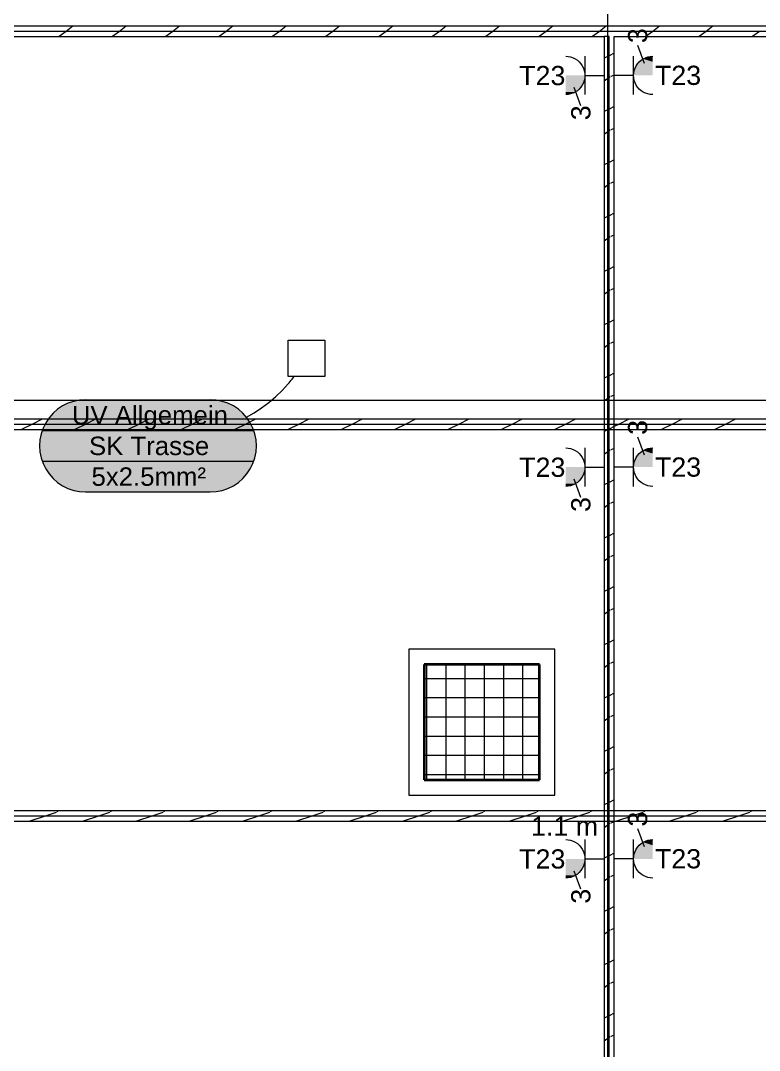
# Model space of a CAD drawing. Extents: x -1067 to 613, y -179 to 712.
# Drawn here: x -25.2 to 32.5, y 63.8 to 144.2 of the extents above; entities that cross this region are included whole.
import ezdxf
from ezdxf.lldxf.tags import DXFTag

# ---------------------------------------------------------------- set-up
doc = ezdxf.new("R2010")
doc.units = 0
doc.layers.get('0').update_dxf_attribs({"lineweight": 13})
for name, color, linetype, lineweight in [('A-FLOR-____-OVHD', 7, 'Strichpunkt - Fein', 9), ('A-WALL-____-MCUT', 7, 'Continuous', 35), ('A-WALL-____-PATT', 7, 'Continuous', 35), ('A-WALL-FNSH-MCUT', 7, 'Continuous', 35), ('S-COLS-____-MCUT', 7, 'Continuous', 35), ('S-COLS-____-OTLN', 7, 'Continuous', 9), ('S-GRID-____-OTLN', 7, 'Continuous', 5)]:
    doc.layers.add(name, color=color, linetype=linetype, lineweight=lineweight)
doc.layers.add('EL01_WAN_Kraft', color=1, linetype='Continuous', lineweight=13, true_color=0xff0000)
doc.layers.add('EL01_WAN_Leitung_Kraft', color=1, linetype='Continuous', lineweight=13, true_color=0xff0000)
doc.styles.get("Standard").update_dxf_attribs({"font": 'arial.ttf'})
tags = doc.linetypes.add('_Rasterlinie_', pattern=[0.375, 0.2, -0.05, 0.075, -0.05]).pattern_tags.tags
tags[10:11] = [DXFTag(74, 4), DXFTag(75, 0), DXFTag(340, '0'), DXFTag(46, 1.0), DXFTag(50, 0.0), DXFTag(44, 0.0), DXFTag(45, 0.0)]
tags[8:9] = [DXFTag(74, 4), DXFTag(75, 0), DXFTag(340, '0'), DXFTag(46, 1.0), DXFTag(50, 0.0), DXFTag(44, 0.0), DXFTag(45, 0.0)]
tags[6:7] = [DXFTag(74, 4), DXFTag(75, 0), DXFTag(340, '0'), DXFTag(46, 1.0), DXFTag(50, 0.0), DXFTag(44, 0.0), DXFTag(45, 0.0)]
tags[4:5] = [DXFTag(74, 4), DXFTag(75, 0), DXFTag(340, '0'), DXFTag(46, 1.0), DXFTag(50, 0.0), DXFTag(44, 0.0), DXFTag(45, 0.0)]
tags = doc.linetypes.add('Strichpunkt - Fein', pattern=[0.2, 0.1, -0.05, 0, -0.05]).pattern_tags.tags
tags[10:11] = [DXFTag(74, 4), DXFTag(75, 0), DXFTag(340, '0'), DXFTag(46, 1.0), DXFTag(50, 0.0), DXFTag(44, 0.0), DXFTag(45, 0.0)]
tags[8:9] = [DXFTag(74, 4), DXFTag(75, 0), DXFTag(340, '0'), DXFTag(46, 1.0), DXFTag(50, 0.0), DXFTag(44, 0.0), DXFTag(45, 0.0)]
tags[6:7] = [DXFTag(74, 4), DXFTag(75, 0), DXFTag(340, '0'), DXFTag(46, 1.0), DXFTag(50, 0.0), DXFTag(44, 0.0), DXFTag(45, 0.0)]
tags[4:5] = [DXFTag(74, 4), DXFTag(75, 0), DXFTag(340, '0'), DXFTag(46, 1.0), DXFTag(50, 0.0), DXFTag(44, 0.0), DXFTag(45, 0.0)]

# ---------------------------------------------------------------- blocks, each defined once
blk = doc.blocks.new('Referenz-A0UJ3194XE', base_point=(-1062.181, -175.856))
at = {"layer": 'A-FLOR-____-OVHD', "color": 0, "linetype": 'Strichpunkt - Fein', "ltscale": 0.13}
for p, q in [((16.553, 95.126), (5.153, 95.126)), ((5.153, 95.126), (5.153, 83.726)), ((16.553, 83.726), (16.553, 95.126)), ((5.153, 83.726), (16.553, 83.726))]:
    blk.add_line(p, q, dxfattribs=at)
at = {"layer": 'A-WALL-____-MCUT', "color": 0, "linetype": 'Continuous', "lineweight": 9, "ltscale": 0.13}
for p, q in [((100.503, 143.376), (-54.697, 143.376)), ((20.803, 142.976), (20.403, 142.976)), ((20.803, -6.624), (20.803, 142.976)), ((100.103, 112.685), (-49.397, 112.685)), ((100.103, 82.094), (-54.297, 82.094))]:
    blk.add_line(p, q, dxfattribs=at)
at = {"layer": 'A-WALL-____-PATT', "color": 0, "linetype": 'Continuous', "lineweight": 9, "ltscale": 0.13}
for p, q in [((-21.612, 143.376), (-22.145, 142.976)), ((-21.078, 143.776), (-21.611, 143.376)), ((-17.447, 143.376), (-17.98, 142.976)), ((-16.913, 143.776), (-17.446, 143.376)), ((-13.282, 143.376), (-13.815, 142.976)), ((-12.748, 143.776), (-13.281, 143.376)), ((-9.117, 143.376), (-9.65, 142.976)), ((-8.583, 143.776), (-9.116, 143.376)), ((-4.952, 143.376), (-5.485, 142.976)), ((-4.418, 143.776), (-4.951, 143.376)), ((-0.787, 143.376), (-1.32, 142.976)), ((-0.253, 143.776), (-0.786, 143.376)), ((3.378, 143.376), (2.845, 142.976)), ((3.912, 143.776), (3.379, 143.377)), ((7.543, 143.376), (7.01, 142.976)), ((8.077, 143.776), (7.545, 143.377)), ((11.708, 143.376), (11.175, 142.976)), ((12.242, 143.776), (11.71, 143.377)), ((15.873, 143.376), (15.34, 142.976)), ((16.407, 143.776), (15.875, 143.377)), ((20.038, 143.376), (19.505, 142.976)), ((20.572, 143.776), (20.04, 143.377)), ((24.203, 143.376), (23.67, 142.976)), ((24.737, 143.776), (24.205, 143.377)), ((28.368, 143.376), (27.835, 142.976)), ((28.902, 143.776), (28.37, 143.377)), ((32.533, 143.376), (32, 142.976)), ((21.203, 141.674), (20.803, 141.474)), ((20.803, 141.474), (20.403, 141.274)), ((21.203, 139.947), (20.923, 139.853)), ((20.803, 139.784), (20.403, 139.484)), ((20.873, 139.837), (20.803, 139.784)), ((20.803, 137.309), (20.403, 137.109)), ((21.203, 137.509), (20.803, 137.309)), ((20.803, 135.619), (20.403, 135.319)), ((20.874, 135.672), (20.803, 135.619)), ((21.203, 135.782), (20.923, 135.689)), ((20.803, 133.145), (20.403, 132.945)), ((21.203, 133.345), (20.803, 133.145)), ((20.803, 131.454), (20.403, 131.154)), ((20.874, 131.508), (20.803, 131.454)), ((21.203, 131.617), (20.923, 131.524)), ((20.803, 128.98), (20.403, 128.78)), ((21.203, 129.18), (20.803, 128.98)), ((20.803, 127.289), (20.403, 126.989)), ((20.875, 127.343), (20.803, 127.289)), ((21.203, 127.453), (20.923, 127.359)), ((20.803, 124.815), (20.403, 124.615)), ((21.203, 125.015), (20.803, 124.815)), ((20.803, 123.124), (20.403, 122.824)), ((20.875, 123.178), (20.803, 123.124)), ((21.203, 123.288), (20.923, 123.195)), ((20.803, 120.65), (20.403, 120.45)), ((21.203, 120.85), (20.803, 120.65)), ((21.203, 119.123), (20.924, 119.03)), ((20.803, 118.959), (20.403, 118.659)), ((20.876, 119.014), (20.803, 118.959)), ((21.203, 116.685), (20.803, 116.485)), ((20.803, 116.485), (20.403, 116.285)), ((20.803, 114.794), (20.403, 114.494)), ((20.876, 114.849), (20.803, 114.794)), ((21.203, 114.958), (20.924, 114.865)), ((-24.281, 112.685), (-25.081, 112.285)), ((-23.481, 113.085), (-24.281, 112.685)), ((-20.116, 112.685), (-20.916, 112.285)), ((-19.316, 113.085), (-20.116, 112.685)), ((-15.951, 112.685), (-16.751, 112.285)), ((-15.151, 113.085), (-15.951, 112.685)), ((-11.787, 112.685), (-12.587, 112.285)), ((-10.987, 113.085), (-11.787, 112.685)), ((-7.622, 112.685), (-8.422, 112.285)), ((-6.822, 113.085), (-7.622, 112.685)), ((-3.457, 112.685), (-4.257, 112.285)), ((-2.657, 113.085), (-3.457, 112.685)), ((0.708, 112.685), (-0.092, 112.285)), ((1.508, 113.085), (0.708, 112.685)), ((4.873, 112.685), (4.073, 112.285)), ((5.673, 113.085), (4.873, 112.685)), ((9.038, 112.685), (8.238, 112.285)), ((9.838, 113.085), (9.038, 112.685)), ((13.203, 112.685), (12.403, 112.285)), ((14.003, 113.085), (13.203, 112.685)), ((17.368, 112.685), (16.568, 112.285)), ((18.168, 113.085), (17.368, 112.685)), ((21.533, 112.685), (21.203, 112.52)), ((22.333, 113.085), (21.533, 112.685)), ((25.698, 112.685), (24.898, 112.285)), ((26.498, 113.085), (25.698, 112.685)), ((29.863, 112.685), (29.063, 112.285)), ((30.663, 113.085), (29.863, 112.685)), ((20.803, 112.32), (20.403, 112.12)), ((21.203, 112.52), (20.803, 112.32)), ((20.803, 110.629), (20.403, 110.329)), ((20.877, 110.685), (20.803, 110.629)), ((21.203, 110.794), (20.924, 110.701)), ((20.803, 108.155), (20.403, 107.955)), ((21.203, 108.355), (20.803, 108.155)), ((20.803, 106.464), (20.403, 106.164)), ((20.877, 106.52), (20.803, 106.464)), ((21.203, 106.629), (20.924, 106.536)), ((20.803, 103.99), (20.403, 103.79)), ((21.203, 104.19), (20.803, 103.99)), ((20.803, 102.299), (20.403, 101.999)), ((20.878, 102.355), (20.803, 102.299)), ((21.203, 102.464), (20.924, 102.371)), ((20.803, 99.825), (20.403, 99.625)), ((21.203, 100.025), (20.803, 99.825)), ((20.803, 98.134), (20.403, 97.834)), ((20.878, 98.191), (20.803, 98.134)), ((21.203, 98.3), (20.925, 98.207)), ((21.203, 95.86), (20.803, 95.66)), ((20.803, 95.66), (20.403, 95.46)), ((21.203, 94.135), (20.925, 94.042)), ((20.803, 93.969), (20.403, 93.669)), ((20.879, 94.026), (20.803, 93.969)), ((21.203, 91.696), (20.803, 91.496)), ((20.803, 91.496), (20.403, 91.296)), ((20.803, 89.804), (20.403, 89.504)), ((20.879, 89.861), (20.803, 89.804)), ((21.203, 89.97), (20.925, 89.877)), ((20.803, 87.331), (20.403, 87.131)), ((21.203, 87.531), (20.803, 87.331)), ((20.803, 85.639), (20.403, 85.339)), ((20.88, 85.697), (20.803, 85.639)), ((21.203, 85.805), (20.925, 85.713)), ((20.803, 83.166), (20.403, 82.966)), ((21.203, 83.366), (20.803, 83.166)), ((-23.249, 82.094), (-24.449, 81.694)), ((-22.392, 82.38), (-23.249, 82.094)), ((-22.19, 82.494), (-22.342, 82.418)), ((-19.084, 82.094), (-20.284, 81.694)), ((-18.227, 82.38), (-19.084, 82.094)), ((-18.025, 82.494), (-18.177, 82.418)), ((-14.92, 82.094), (-16.12, 81.694)), ((-14.062, 82.38), (-14.92, 82.094)), ((-13.86, 82.494), (-14.013, 82.418)), ((-10.755, 82.094), (-11.955, 81.694)), ((-9.896, 82.38), (-10.755, 82.094)), ((-9.695, 82.494), (-9.848, 82.418)), ((-6.59, 82.094), (-7.79, 81.694)), ((-5.731, 82.38), (-6.59, 82.094)), ((-5.53, 82.494), (-5.683, 82.418)), ((-2.425, 82.094), (-3.625, 81.694)), ((-1.566, 82.38), (-2.425, 82.094)), ((-1.365, 82.494), (-1.518, 82.418)), ((1.739, 82.094), (0.539, 81.694)), ((2.599, 82.38), (1.739, 82.094)), ((2.8, 82.494), (2.647, 82.418)), ((5.904, 82.094), (4.704, 81.694)), ((6.764, 82.381), (5.904, 82.094)), ((6.965, 82.494), (6.812, 82.418)), ((10.069, 82.094), (8.869, 81.694)), ((10.929, 82.381), (10.069, 82.094)), ((11.13, 82.494), (10.977, 82.418)), ((14.233, 82.094), (13.033, 81.694)), ((15.094, 82.381), (14.233, 82.094)), ((15.295, 82.494), (15.142, 82.418)), ((18.398, 82.094), (17.198, 81.694)), ((19.259, 82.381), (18.398, 82.094)), ((19.459, 82.494), (19.307, 82.418)), ((22.563, 82.094), (21.363, 81.694)), ((23.424, 82.381), (22.563, 82.094)), ((23.624, 82.494), (23.472, 82.418)), ((26.728, 82.094), (25.528, 81.694)), ((27.589, 82.381), (26.728, 82.094)), ((27.789, 82.494), (27.636, 82.418)), ((30.892, 82.094), (29.692, 81.694)), ((31.755, 82.381), (30.892, 82.094)), ((31.954, 82.494), (31.801, 82.418)), ((20.803, 81.474), (20.403, 81.174)), ((20.88, 81.532), (20.803, 81.474)), ((21.203, 81.641), (20.925, 81.548)), ((20.803, 79.001), (20.403, 78.801)), ((21.203, 79.201), (20.803, 79.001)), ((20.803, 77.309), (20.403, 77.009)), ((20.881, 77.367), (20.803, 77.309)), ((21.203, 77.476), (20.926, 77.383)), ((20.803, 74.836), (20.403, 74.636)), ((21.203, 75.036), (20.803, 74.836)), ((20.881, 73.203), (20.803, 73.144)), ((21.203, 73.311), (20.926, 73.219)), ((20.803, 73.144), (20.403, 72.844)), ((21.203, 70.871), (20.803, 70.671)), ((20.803, 70.671), (20.403, 70.471)), ((20.803, 68.979), (20.403, 68.679)), ((20.882, 69.038), (20.803, 68.979)), ((21.203, 69.147), (20.926, 69.054)), ((20.803, 66.506), (20.403, 66.306)), ((21.203, 66.706), (20.803, 66.506)), ((20.803, 64.814), (20.403, 64.514)), ((20.882, 64.874), (20.803, 64.814)), ((21.203, 64.982), (20.926, 64.889))]:
    blk.add_line(p, q, dxfattribs=at)
at = {"layer": 'A-WALL-FNSH-MCUT', "color": 0, "linetype": 'Continuous', "lineweight": 9, "ltscale": 0.13}
for p, q in [((100.903, 143.776), (-55.097, 143.776)), ((-54.297, 142.976), (20.403, 142.976)), ((20.403, 142.976), (20.403, -6.624)), ((21.203, 142.976), (100.103, 142.976)), ((21.203, -6.624), (21.203, 142.976)), ((100.103, 113.085), (-49.397, 113.085)), ((-49.397, 112.285), (100.103, 112.285)), ((100.103, 82.494), (-54.297, 82.494)), ((-54.297, 81.694), (100.103, 81.694))]:
    blk.add_line(p, q, dxfattribs=at)
at = {"layer": 'S-COLS-____-MCUT', "color": 0, "linetype": 'Continuous', "ltscale": 0.35}
for p, q in [((6.353, 93.926), (6.353, 84.926)), ((15.353, 93.926), (6.353, 93.926)), ((15.353, 84.926), (15.353, 93.926)), ((6.353, 84.926), (15.353, 84.926))]:
    blk.add_line(p, q, dxfattribs=at)
at = {"layer": 'S-COLS-____-OTLN', "color": 0, "linetype": 'Continuous', "ltscale": 0.13}
for p, q in [((6.563, 84.926), (6.563, 93.926)), ((8.063, 84.926), (8.063, 93.926)), ((9.563, 84.926), (9.563, 93.926)), ((11.063, 84.926), (11.063, 93.926)), ((12.563, 84.926), (12.563, 93.926)), ((14.063, 84.926), (14.063, 93.926)), ((6.353, 92.845), (15.353, 92.845)), ((6.353, 91.345), (15.353, 91.345)), ((6.353, 89.845), (15.353, 89.845)), ((6.353, 88.345), (15.353, 88.345)), ((6.353, 86.845), (15.353, 86.845)), ((6.353, 85.345), (15.353, 85.345))]:
    blk.add_line(p, q, dxfattribs=at)
at = {"layer": 'S-GRID-____-OTLN', "color": 0, "linetype": '_Rasterlinie_', "ltscale": 0.13}
for p, q in [((20.703, -171.085), (20.703, 546.376)), ((-117.097, 114.576), (198.844, 114.576))]:
    blk.add_line(p, q, dxfattribs=at)
blk = doc.blocks.new('Steckdose T23_ AP_ 3-fach-A0UJ31PUXE', base_point=(21.205, 107.845))
at = {"color": 0, "lineweight": -2}
for p, q in [((23.559, 110.271), (23.051, 111.688)), ((22.705, 107.845), (22.705, 110.845)), ((22.906, 110.095), (23.015, 110.258)), ((23.015, 110.258), (23.144, 110.406)), ((23.144, 110.406), (23.292, 110.535)), ((23.292, 110.535), (23.455, 110.644)), ((23.455, 110.644), (23.631, 110.731)), ((23.631, 110.731), (23.817, 110.794)), ((23.817, 110.794), (24.009, 110.832)), ((24.009, 110.832), (24.205, 110.845)), ((22.705, 109.345), (22.718, 109.541)), ((22.718, 109.541), (22.756, 109.733)), ((22.756, 109.733), (22.819, 109.919)), ((22.819, 109.919), (22.906, 110.095)), ((22.705, 109.345), (21.205, 109.345)), ((22.718, 109.149), (22.705, 109.345)), ((22.756, 108.957), (22.718, 109.149)), ((22.819, 108.771), (22.756, 108.957)), ((22.906, 108.595), (22.819, 108.771)), ((23.015, 108.432), (22.906, 108.595)), ((23.144, 108.284), (23.015, 108.432)), ((23.292, 108.155), (23.144, 108.284)), ((23.455, 108.046), (23.292, 108.155)), ((23.631, 107.959), (23.455, 108.046)), ((23.817, 107.896), (23.631, 107.959)), ((24.009, 107.858), (23.817, 107.896)), ((24.205, 107.845), (24.009, 107.858))]:
    blk.add_line(p, q, dxfattribs=at)
for points in [[(22.906, 110.095), (24.205, 110.095), (23.144, 110.406)], [(23.144, 110.406), (24.205, 110.406), (23.455, 110.644)], [(24.205, 110.095), (23.144, 110.406), (24.205, 110.406)], [(23.455, 110.644), (24.205, 110.644), (23.817, 110.794)], [(24.205, 110.406), (23.455, 110.644), (24.205, 110.644)], [(23.817, 110.794), (24.205, 110.794), (24.205, 110.845)], [(24.205, 110.644), (23.817, 110.794), (24.205, 110.794)], [(22.705, 109.345), (24.205, 109.345), (22.756, 109.733)], [(22.756, 109.733), (24.205, 109.733), (22.906, 110.095)], [(24.205, 109.345), (22.756, 109.733), (24.205, 109.733)], [(24.205, 109.733), (22.906, 110.095), (24.205, 110.095)]]:
    blk.add_solid(points, dxfattribs=at)
at = {"color": 0, "lineweight": -2, "insert": (22.274, 111.863), "char_height": 1.5, "attachment_point": 1, "rotation": 90}
blk.add_mtext('{\\fArial;3}', dxfattribs=at)
at = {"color": 0, "lineweight": -2, "insert": (24.373, 110.103), "char_height": 1.5, "attachment_point": 1}
blk.add_mtext('{\\fArial;T23}', dxfattribs=at)
blk = doc.blocks.new('Steckdose T23_ AP_ 3-fach-A0UJ31S8XE', base_point=(13.773, 136.436))
at = {"color": 0, "lineweight": -2}
for p, q in [((17.405, 141.436), (17.601, 141.423)), ((17.601, 141.423), (17.793, 141.385)), ((17.793, 141.385), (17.979, 141.322)), ((17.979, 141.322), (18.155, 141.235)), ((18.155, 141.235), (18.318, 141.126)), ((18.318, 141.126), (18.466, 140.996)), ((18.466, 140.996), (18.595, 140.849)), ((18.595, 140.849), (18.704, 140.686)), ((18.905, 141.436), (18.905, 138.436)), ((18.704, 140.686), (18.791, 140.51)), ((18.791, 140.51), (18.854, 140.324)), ((18.854, 140.324), (18.892, 140.132)), ((18.892, 140.132), (18.905, 139.936)), ((18.704, 139.186), (18.595, 139.023)), ((18.791, 139.362), (18.704, 139.186)), ((18.854, 139.548), (18.791, 139.362)), ((18.892, 139.74), (18.854, 139.548)), ((18.905, 139.936), (18.892, 139.74)), ((18.905, 139.936), (20.405, 139.936)), ((17.601, 138.449), (17.405, 138.436)), ((17.793, 138.487), (17.601, 138.449)), ((17.979, 138.55), (17.793, 138.487)), ((18.155, 138.637), (17.979, 138.55)), ((18.051, 139.01), (18.559, 137.593)), ((18.318, 138.746), (18.155, 138.637)), ((18.466, 138.875), (18.318, 138.746)), ((18.595, 139.023), (18.466, 138.875))]:
    blk.add_line(p, q, dxfattribs=at)
for points in [[(18.854, 139.548), (17.405, 139.548), (18.905, 139.936)], [(17.405, 139.548), (18.905, 139.936), (17.405, 139.936)], [(18.704, 139.186), (17.405, 139.186), (18.854, 139.548)], [(17.405, 139.186), (18.854, 139.548), (17.405, 139.548)], [(18.466, 138.875), (17.405, 138.875), (18.704, 139.186)], [(17.405, 138.875), (18.704, 139.186), (17.405, 139.186)], [(18.155, 138.637), (17.405, 138.637), (18.466, 138.875)], [(17.405, 138.637), (18.466, 138.875), (17.405, 138.875)], [(17.793, 138.487), (17.405, 138.487), (18.155, 138.637)], [(17.405, 138.487), (18.155, 138.637), (17.405, 138.637)], [(17.405, 138.436), (17.793, 138.487), (17.405, 138.487)]]:
    blk.add_solid(points, dxfattribs=at)
at = {"color": 0, "lineweight": -2, "insert": (13.773, 140.677), "char_height": 1.5, "attachment_point": 1}
blk.add_mtext('{\\fArial;T23}', dxfattribs=at)
at = {"color": 0, "lineweight": -2, "insert": (17.836, 136.436), "char_height": 1.5, "attachment_point": 1, "rotation": 90}
blk.add_mtext('{\\fArial;3}', dxfattribs=at)
blk = doc.blocks.new('Steckdose T23_ AP_ 3-fach-A0UJ31USXE', base_point=(21.205, 77.254))
at = {"color": 0, "lineweight": -2}
for p, q in [((23.559, 79.68), (23.051, 81.097)), ((22.705, 77.254), (22.705, 80.254)), ((22.906, 79.504), (23.015, 79.667)), ((23.015, 79.667), (23.144, 79.815)), ((23.144, 79.815), (23.292, 79.944)), ((23.292, 79.944), (23.455, 80.053)), ((23.455, 80.053), (23.631, 80.14)), ((23.631, 80.14), (23.817, 80.203)), ((23.817, 80.203), (24.009, 80.241)), ((24.009, 80.241), (24.205, 80.254)), ((22.705, 78.754), (22.718, 78.95)), ((22.718, 78.95), (22.756, 79.142)), ((22.756, 79.142), (22.819, 79.328)), ((22.819, 79.328), (22.906, 79.504)), ((22.705, 78.754), (21.205, 78.754)), ((22.718, 78.558), (22.705, 78.754)), ((22.756, 78.366), (22.718, 78.558)), ((22.819, 78.18), (22.756, 78.366)), ((22.906, 78.004), (22.819, 78.18)), ((23.015, 77.841), (22.906, 78.004)), ((23.144, 77.693), (23.015, 77.841)), ((23.292, 77.564), (23.144, 77.693)), ((23.455, 77.455), (23.292, 77.564)), ((23.631, 77.368), (23.455, 77.455)), ((23.817, 77.305), (23.631, 77.368)), ((24.009, 77.267), (23.817, 77.305)), ((24.205, 77.254), (24.009, 77.267))]:
    blk.add_line(p, q, dxfattribs=at)
for points in [[(22.906, 79.504), (24.205, 79.504), (23.144, 79.815)], [(23.144, 79.815), (24.205, 79.815), (23.455, 80.053)], [(24.205, 79.504), (23.144, 79.815), (24.205, 79.815)], [(23.455, 80.053), (24.205, 80.053), (23.817, 80.203)], [(24.205, 79.815), (23.455, 80.053), (24.205, 80.053)], [(23.817, 80.203), (24.205, 80.203), (24.205, 80.254)], [(24.205, 80.053), (23.817, 80.203), (24.205, 80.203)], [(22.705, 78.754), (24.205, 78.754), (22.756, 79.142)], [(22.756, 79.142), (24.205, 79.142), (22.906, 79.504)], [(24.205, 78.754), (22.756, 79.142), (24.205, 79.142)], [(24.205, 79.142), (22.906, 79.504), (24.205, 79.504)]]:
    blk.add_solid(points, dxfattribs=at)
at = {"color": 0, "lineweight": -2, "insert": (22.274, 81.272), "char_height": 1.5, "attachment_point": 1, "rotation": 90}
blk.add_mtext('{\\fArial;3}', dxfattribs=at)
at = {"color": 0, "lineweight": -2, "insert": (24.373, 79.512), "char_height": 1.5, "attachment_point": 1}
blk.add_mtext('{\\fArial;T23}', dxfattribs=at)
blk = doc.blocks.new('Gruppenzuleitung-A0UJ31V2XE', base_point=(-23.685, 107.406))
at = {"color": 0, "linetype": 'ByBlock', "lineweight": -2, "ltscale": 0.13}
for p, q in [((-21.463, 114.332), (-21.885, 114.124)), ((-21.017, 114.484), (-21.463, 114.332)), ((-20.555, 114.575), (-21.017, 114.484)), ((-20.085, 114.606), (-20.555, 114.575)), ((-20.085, 114.606), (-10.347, 114.606)), ((-9.877, 114.575), (-10.347, 114.606)), ((-9.415, 114.484), (-9.877, 114.575)), ((-8.969, 114.332), (-9.415, 114.484)), ((-8.547, 114.124), (-8.969, 114.332)), ((-22.631, 113.552), (-22.941, 113.198)), ((-22.277, 113.862), (-22.631, 113.552)), ((-21.885, 114.124), (-22.277, 113.862)), ((-8.155, 113.862), (-8.547, 114.124)), ((-7.801, 113.552), (-8.155, 113.862)), ((-7.491, 113.198), (-7.801, 113.552)), ((-23.203, 112.806), (-23.411, 112.384)), ((-22.941, 113.198), (-23.203, 112.806)), ((-7.229, 112.806), (-7.491, 113.198)), ((-7.021, 112.384), (-7.229, 112.806)), ((-23.562, 111.938), (-23.654, 111.476)), ((-23.411, 112.384), (-23.562, 111.938)), ((-23.479, 112.206), (-6.953, 112.206)), ((-6.87, 111.938), (-7.021, 112.384)), ((-6.778, 111.476), (-6.87, 111.938)), ((-23.654, 111.476), (-23.685, 111.006)), ((-23.685, 111.006), (-23.654, 110.536)), ((-6.747, 111.006), (-6.778, 111.476)), ((-6.778, 110.536), (-6.747, 111.006)), ((-23.654, 110.536), (-23.562, 110.074)), ((-6.87, 110.074), (-6.778, 110.536)), ((-23.562, 110.074), (-23.411, 109.629)), ((-23.479, 109.806), (-6.953, 109.806)), ((-23.411, 109.629), (-23.203, 109.206)), ((-7.229, 109.206), (-7.021, 109.629)), ((-7.021, 109.629), (-6.87, 110.074)), ((-23.203, 109.206), (-22.941, 108.815)), ((-22.941, 108.815), (-22.631, 108.461)), ((-7.801, 108.461), (-7.491, 108.815)), ((-7.491, 108.815), (-7.229, 109.206)), ((-22.631, 108.461), (-22.277, 108.15)), ((-22.277, 108.15), (-21.885, 107.889)), ((-21.885, 107.889), (-21.463, 107.68)), ((-8.969, 107.68), (-8.547, 107.889)), ((-8.547, 107.889), (-8.155, 108.15)), ((-8.155, 108.15), (-7.801, 108.461)), ((-21.463, 107.68), (-21.017, 107.529)), ((-21.017, 107.529), (-20.555, 107.437)), ((-20.555, 107.437), (-20.085, 107.406)), ((-20.085, 107.406), (-10.347, 107.406)), ((-10.347, 107.406), (-9.877, 107.437)), ((-9.877, 107.437), (-9.415, 107.529)), ((-9.415, 107.529), (-8.969, 107.68))]:
    blk.add_line(p, q, dxfattribs=at)
at = {"color": 7, "linetype": 'ByBlock', "lineweight": -2, "ltscale": 0.13, "true_color": 0xffffff}
for points in [[(-21.885, 114.124), (-8.547, 114.124), (-21.647, 114.25)], [(-21.647, 114.25), (-8.785, 114.25), (-21.4, 114.357)], [(-8.547, 114.124), (-21.647, 114.25), (-8.785, 114.25)], [(-21.4, 114.357), (-9.032, 114.357), (-21.146, 114.446)], [(-8.785, 114.25), (-21.4, 114.357), (-9.032, 114.357)], [(-21.4, 114.357), (-9.032, 114.357), (-21.4, 114.357)], [(-9.032, 114.357), (-21.4, 114.357), (-9.032, 114.357)], [(-21.146, 114.446), (-9.286, 114.446), (-20.886, 114.516)], [(-9.032, 114.357), (-21.146, 114.446), (-9.286, 114.446)], [(-20.886, 114.516), (-9.546, 114.516), (-20.622, 114.566)], [(-9.286, 114.446), (-20.886, 114.516), (-9.546, 114.516)], [(-20.622, 114.566), (-9.81, 114.566), (-20.354, 114.596)], [(-9.546, 114.516), (-20.622, 114.566), (-9.81, 114.566)], [(-20.354, 114.596), (-10.078, 114.596), (-20.085, 114.606)], [(-9.81, 114.566), (-20.354, 114.596), (-10.078, 114.596)], [(-10.078, 114.596), (-20.085, 114.606), (-10.347, 114.606)], [(-22.9, 113.251), (-7.532, 113.251), (-22.724, 113.455)], [(-22.724, 113.455), (-7.708, 113.455), (-22.534, 113.645)], [(-7.532, 113.251), (-22.724, 113.455), (-7.708, 113.455)], [(-22.534, 113.645), (-7.898, 113.645), (-22.33, 113.821)], [(-7.708, 113.455), (-22.534, 113.645), (-7.898, 113.645)], [(-22.33, 113.821), (-8.102, 113.821), (-22.113, 113.981)], [(-7.898, 113.645), (-22.33, 113.821), (-8.102, 113.821)], [(-22.113, 113.981), (-8.319, 113.981), (-21.885, 114.124)], [(-8.102, 113.821), (-22.113, 113.981), (-8.319, 113.981)], [(-8.319, 113.981), (-21.885, 114.124), (-8.547, 114.124)], [(-23.329, 112.568), (-7.103, 112.568), (-23.203, 112.806)], [(-23.203, 112.806), (-7.229, 112.806), (-23.06, 113.034)], [(-7.103, 112.568), (-23.203, 112.806), (-7.229, 112.806)], [(-23.06, 113.034), (-7.372, 113.034), (-22.9, 113.251)], [(-7.229, 112.806), (-23.06, 113.034), (-7.372, 113.034)], [(-23.06, 113.034), (-7.372, 113.034), (-23.06, 113.034)], [(-7.372, 113.034), (-23.06, 113.034), (-7.372, 113.034)], [(-7.372, 113.034), (-22.9, 113.251), (-7.532, 113.251)], [(-23.645, 111.543), (-6.787, 111.543), (-23.595, 111.807)], [(-23.595, 111.807), (-6.837, 111.807), (-23.525, 112.067)], [(-6.787, 111.543), (-23.595, 111.807), (-6.837, 111.807)], [(-23.595, 111.807), (-6.837, 111.807), (-23.595, 111.807)], [(-6.837, 111.807), (-23.595, 111.807), (-6.837, 111.807)], [(-23.525, 112.067), (-6.907, 112.067), (-23.436, 112.321)], [(-6.837, 111.807), (-23.525, 112.067), (-6.907, 112.067)], [(-23.525, 112.067), (-6.907, 112.067), (-23.525, 112.067)], [(-6.907, 112.067), (-23.525, 112.067), (-6.907, 112.067)], [(-23.436, 112.321), (-6.996, 112.321), (-23.329, 112.568)], [(-6.907, 112.067), (-23.436, 112.321), (-6.996, 112.321)], [(-6.996, 112.321), (-23.329, 112.568), (-7.103, 112.568)], [(-23.685, 111.006), (-6.747, 111.006), (-23.675, 111.275)], [(-23.675, 110.737), (-6.757, 110.737), (-23.685, 111.006)], [(-6.757, 110.737), (-23.685, 111.006), (-6.747, 111.006)], [(-23.675, 111.275), (-6.757, 111.275), (-23.645, 111.543)], [(-6.747, 111.006), (-23.675, 111.275), (-6.757, 111.275)], [(-6.757, 111.275), (-23.645, 111.543), (-6.787, 111.543)], [(-23.645, 111.543), (-6.787, 111.543), (-23.645, 111.543)], [(-6.787, 111.543), (-23.645, 111.543), (-6.787, 111.543)], [(-23.645, 110.47), (-6.787, 110.47), (-23.675, 110.737)], [(-6.787, 110.47), (-23.675, 110.737), (-6.757, 110.737)], [(-23.595, 110.205), (-6.837, 110.205), (-23.645, 110.47)], [(-6.837, 110.205), (-23.645, 110.47), (-6.787, 110.47)], [(-23.525, 109.945), (-6.907, 109.945), (-23.595, 110.205)], [(-6.907, 109.945), (-23.595, 110.205), (-6.837, 110.205)], [(-23.436, 109.691), (-6.996, 109.691), (-23.525, 109.945)], [(-6.996, 109.691), (-23.525, 109.945), (-6.907, 109.945)], [(-23.525, 109.945), (-6.907, 109.945), (-23.525, 109.945)], [(-6.907, 109.945), (-23.525, 109.945), (-6.907, 109.945)], [(-23.329, 109.444), (-7.103, 109.444), (-23.436, 109.691)], [(-7.103, 109.444), (-23.436, 109.691), (-6.996, 109.691)], [(-23.203, 109.206), (-7.229, 109.206), (-23.329, 109.444)], [(-7.229, 109.206), (-23.329, 109.444), (-7.103, 109.444)], [(-23.06, 108.978), (-7.372, 108.978), (-23.203, 109.206)], [(-7.372, 108.978), (-23.203, 109.206), (-7.229, 109.206)], [(-22.9, 108.762), (-7.532, 108.762), (-23.06, 108.978)], [(-7.532, 108.762), (-23.06, 108.978), (-7.372, 108.978)], [(-22.724, 108.558), (-7.708, 108.558), (-22.9, 108.762)], [(-7.708, 108.558), (-22.9, 108.762), (-7.532, 108.762)], [(-22.534, 108.367), (-7.898, 108.367), (-22.724, 108.558)], [(-7.898, 108.367), (-22.724, 108.558), (-7.708, 108.558)], [(-22.33, 108.192), (-8.102, 108.192), (-22.534, 108.367)], [(-8.102, 108.192), (-22.534, 108.367), (-7.898, 108.367)], [(-22.113, 108.032), (-8.319, 108.032), (-22.33, 108.192)], [(-8.319, 108.032), (-22.33, 108.192), (-8.102, 108.192)], [(-21.885, 107.889), (-8.547, 107.889), (-22.113, 108.032)], [(-8.547, 107.889), (-22.113, 108.032), (-8.319, 108.032)], [(-21.647, 107.763), (-8.785, 107.763), (-21.885, 107.889)], [(-8.785, 107.763), (-21.885, 107.889), (-8.547, 107.889)], [(-21.4, 107.655), (-9.032, 107.655), (-21.647, 107.763)], [(-9.032, 107.655), (-21.647, 107.763), (-8.785, 107.763)], [(-21.146, 107.566), (-9.286, 107.566), (-21.4, 107.655)], [(-9.286, 107.566), (-21.4, 107.655), (-9.032, 107.655)], [(-20.886, 107.496), (-9.546, 107.496), (-21.146, 107.566)], [(-9.546, 107.496), (-21.146, 107.566), (-9.286, 107.566)], [(-20.622, 107.446), (-9.81, 107.446), (-20.886, 107.496)], [(-9.81, 107.446), (-20.886, 107.496), (-9.546, 107.496)], [(-20.354, 107.416), (-10.078, 107.416), (-20.622, 107.446)], [(-10.078, 107.416), (-20.622, 107.446), (-9.81, 107.446)], [(-20.085, 107.406), (-10.347, 107.406), (-20.354, 107.416)], [(-10.347, 107.406), (-20.354, 107.416), (-10.078, 107.416)]]:
    blk.add_solid(points, dxfattribs=at)
at = {"color": 0, "linetype": 'ByBlock', "lineweight": -2, "ltscale": 0.13, "char_height": 1.44, "attachment_point": 1}
for s, insert in [('{\\fArial;UV Allgemein}', (-21.158, 114.126)), ('{\\fArial;SK Trasse}', (-19.821, 111.726)), ('{\\fArial;5x2.5mm²}', (-19.625, 109.326))]:
    blk.add_mtext(s, dxfattribs=dict(at, insert=insert))
blk = doc.blocks.new('Steckdose T23_ AP_ 3-fach-A0UJ3202XE', base_point=(13.773, 75.254))
at = {"color": 0, "lineweight": -2}
for p, q in [((17.405, 80.254), (17.601, 80.241)), ((17.601, 80.241), (17.793, 80.203)), ((17.793, 80.203), (17.979, 80.14)), ((17.979, 80.14), (18.155, 80.053)), ((18.155, 80.053), (18.318, 79.944)), ((18.318, 79.944), (18.466, 79.815)), ((18.466, 79.815), (18.595, 79.667)), ((18.595, 79.667), (18.704, 79.504)), ((18.905, 80.254), (18.905, 77.254)), ((18.704, 79.504), (18.791, 79.328)), ((18.791, 79.328), (18.854, 79.142)), ((18.854, 79.142), (18.892, 78.95)), ((18.892, 78.95), (18.905, 78.754)), ((18.791, 78.18), (18.704, 78.004)), ((18.854, 78.366), (18.791, 78.18)), ((18.892, 78.558), (18.854, 78.366)), ((18.905, 78.754), (18.892, 78.558)), ((18.905, 78.754), (20.405, 78.754)), ((17.601, 77.267), (17.405, 77.254)), ((17.793, 77.305), (17.601, 77.267)), ((17.979, 77.368), (17.793, 77.305)), ((18.155, 77.455), (17.979, 77.368)), ((18.051, 77.828), (18.559, 76.411)), ((18.318, 77.564), (18.155, 77.455)), ((18.466, 77.693), (18.318, 77.564)), ((18.595, 77.841), (18.466, 77.693)), ((18.704, 78.004), (18.595, 77.841))]:
    blk.add_line(p, q, dxfattribs=at)
for points in [[(18.854, 78.366), (17.405, 78.366), (18.905, 78.754)], [(17.405, 78.366), (18.905, 78.754), (17.405, 78.754)], [(18.704, 78.004), (17.405, 78.004), (18.854, 78.366)], [(17.405, 78.004), (18.854, 78.366), (17.405, 78.366)], [(18.466, 77.693), (17.405, 77.693), (18.704, 78.004)], [(17.405, 77.693), (18.704, 78.004), (17.405, 78.004)], [(18.155, 77.455), (17.405, 77.455), (18.466, 77.693)], [(17.405, 77.455), (18.466, 77.693), (17.405, 77.693)], [(17.793, 77.305), (17.405, 77.305), (18.155, 77.455)], [(17.405, 77.305), (18.155, 77.455), (17.405, 77.455)], [(17.405, 77.254), (17.793, 77.305), (17.405, 77.305)]]:
    blk.add_solid(points, dxfattribs=at)
at = {"color": 0, "lineweight": -2, "insert": (13.773, 79.496), "char_height": 1.5, "attachment_point": 1}
blk.add_mtext('{\\fArial;T23}', dxfattribs=at)
at = {"color": 0, "lineweight": -2, "insert": (17.836, 75.254), "char_height": 1.5, "attachment_point": 1, "rotation": 90}
blk.add_mtext('{\\fArial;3}', dxfattribs=at)
blk = doc.blocks.new('Absolute Höhe-A0UJ3204XE', base_point=(14.697, 80.554))
at = {"color": 0, "lineweight": -2, "insert": (14.697, 82.054), "char_height": 1.5, "attachment_point": 1}
blk.add_mtext('{\\fArial;1.1 m}', dxfattribs=at)
blk = doc.blocks.new('Leitung-A0UJ323SXE', base_point=(-7.522, 113.238))
at = {"color": 0, "linetype": 'ByBlock', "lineweight": -2, "ltscale": 0.13}
for p, q in [((-4.736, 115.336), (-4.263, 115.848)), ((-4.263, 115.848), (-4.183, 115.941)), ((-4.183, 115.941), (-4.105, 116.035)), ((-4.105, 116.035), (-4.027, 116.129)), ((-4.027, 116.129), (-3.95, 116.224)), ((-3.95, 116.224), (-3.873, 116.319)), ((-3.873, 116.319), (-3.797, 116.415)), ((-5.242, 114.853), (-4.736, 115.336)), ((-6.338, 113.98), (-5.778, 114.401)), ((-5.778, 114.401), (-5.242, 114.853)), ((-7.522, 113.238), (-6.921, 113.592)), ((-6.921, 113.592), (-6.338, 113.98))]:
    blk.add_line(p, q, dxfattribs=at)
blk = doc.blocks.new('Steckdose T23_ AP_ 3-fach-A0UJ324YXE', base_point=(21.205, 138.436))
at = {"color": 0, "lineweight": -2}
for p, q in [((23.559, 140.862), (23.051, 142.278)), ((22.705, 138.436), (22.705, 141.436)), ((22.906, 140.686), (23.015, 140.849)), ((23.015, 140.849), (23.144, 140.996)), ((23.144, 140.996), (23.292, 141.126)), ((23.292, 141.126), (23.455, 141.235)), ((23.455, 141.235), (23.631, 141.322)), ((23.631, 141.322), (23.817, 141.385)), ((23.817, 141.385), (24.009, 141.423)), ((24.009, 141.423), (24.205, 141.436)), ((22.705, 139.936), (22.718, 140.132)), ((22.718, 140.132), (22.756, 140.324)), ((22.756, 140.324), (22.819, 140.51)), ((22.819, 140.51), (22.906, 140.686)), ((22.705, 139.936), (21.205, 139.936)), ((22.718, 139.74), (22.705, 139.936)), ((22.756, 139.548), (22.718, 139.74)), ((22.819, 139.362), (22.756, 139.548)), ((22.906, 139.186), (22.819, 139.362)), ((23.015, 139.023), (22.906, 139.186)), ((23.144, 138.875), (23.015, 139.023)), ((23.292, 138.746), (23.144, 138.875)), ((23.455, 138.637), (23.292, 138.746)), ((23.631, 138.55), (23.455, 138.637)), ((23.817, 138.487), (23.631, 138.55)), ((24.009, 138.449), (23.817, 138.487)), ((24.205, 138.436), (24.009, 138.449))]:
    blk.add_line(p, q, dxfattribs=at)
for points in [[(22.906, 140.686), (24.205, 140.686), (23.144, 140.996)], [(23.144, 140.996), (24.205, 140.996), (23.455, 141.235)], [(24.205, 140.686), (23.144, 140.996), (24.205, 140.996)], [(23.455, 141.235), (24.205, 141.235), (23.817, 141.385)], [(24.205, 140.996), (23.455, 141.235), (24.205, 141.235)], [(23.817, 141.385), (24.205, 141.385), (24.205, 141.436)], [(24.205, 141.235), (23.817, 141.385), (24.205, 141.385)], [(22.705, 139.936), (24.205, 139.936), (22.756, 140.324)], [(22.756, 140.324), (24.205, 140.324), (22.906, 140.686)], [(24.205, 139.936), (22.756, 140.324), (24.205, 140.324)], [(24.205, 140.324), (22.906, 140.686), (24.205, 140.686)]]:
    blk.add_solid(points, dxfattribs=at)
at = {"color": 0, "lineweight": -2, "insert": (22.274, 142.454), "char_height": 1.5, "attachment_point": 1, "rotation": 90}
blk.add_mtext('{\\fArial;3}', dxfattribs=at)
at = {"color": 0, "lineweight": -2, "insert": (24.373, 140.694), "char_height": 1.5, "attachment_point": 1}
blk.add_mtext('{\\fArial;T23}', dxfattribs=at)
blk = doc.blocks.new('Bodendose (multi) UP-A0UJ329EXE', base_point=(-4.256, 116.415))
at = {"color": 0, "lineweight": -2}
for p, q in [((-4.256, 119.255), (-1.416, 119.255)), ((-4.256, 116.415), (-4.256, 119.255)), ((-1.416, 119.255), (-1.416, 116.415)), ((-1.416, 116.415), (-4.256, 116.415))]:
    blk.add_line(p, q, dxfattribs=at)
blk = doc.blocks.new('Steckdose T23_ AP_ 3-fach-A0UJ32COXE', base_point=(13.773, 105.845))
at = {"color": 0, "lineweight": -2}
for p, q in [((17.405, 110.845), (17.601, 110.832)), ((17.601, 110.832), (17.793, 110.794)), ((17.793, 110.794), (17.979, 110.731)), ((17.979, 110.731), (18.155, 110.644)), ((18.155, 110.644), (18.318, 110.535)), ((18.318, 110.535), (18.466, 110.406)), ((18.466, 110.406), (18.595, 110.258)), ((18.595, 110.258), (18.704, 110.095)), ((18.905, 110.845), (18.905, 107.845)), ((18.704, 110.095), (18.791, 109.919)), ((18.791, 109.919), (18.854, 109.733)), ((18.854, 109.733), (18.892, 109.541)), ((18.892, 109.541), (18.905, 109.345)), ((18.704, 108.595), (18.595, 108.432)), ((18.791, 108.771), (18.704, 108.595)), ((18.854, 108.957), (18.791, 108.771)), ((18.892, 109.149), (18.854, 108.957)), ((18.905, 109.345), (18.892, 109.149)), ((18.905, 109.345), (20.405, 109.345)), ((17.601, 107.858), (17.405, 107.845)), ((17.793, 107.896), (17.601, 107.858)), ((17.979, 107.959), (17.793, 107.896)), ((18.155, 108.046), (17.979, 107.959)), ((18.051, 108.419), (18.559, 107.002)), ((18.318, 108.155), (18.155, 108.046)), ((18.466, 108.284), (18.318, 108.155)), ((18.595, 108.432), (18.466, 108.284))]:
    blk.add_line(p, q, dxfattribs=at)
for points in [[(18.854, 108.957), (17.405, 108.957), (18.905, 109.345)], [(17.405, 108.957), (18.905, 109.345), (17.405, 109.345)], [(18.704, 108.595), (17.405, 108.595), (18.854, 108.957)], [(17.405, 108.595), (18.854, 108.957), (17.405, 108.957)], [(18.466, 108.284), (17.405, 108.284), (18.704, 108.595)], [(17.405, 108.284), (18.704, 108.595), (17.405, 108.595)], [(18.155, 108.046), (17.405, 108.046), (18.466, 108.284)], [(17.405, 108.046), (18.466, 108.284), (17.405, 108.284)], [(17.793, 107.896), (17.405, 107.896), (18.155, 108.046)], [(17.405, 107.896), (18.155, 108.046), (17.405, 108.046)], [(17.405, 107.845), (17.793, 107.896), (17.405, 107.896)]]:
    blk.add_solid(points, dxfattribs=at)
at = {"color": 0, "lineweight": -2, "insert": (13.773, 110.087), "char_height": 1.5, "attachment_point": 1}
blk.add_mtext('{\\fArial;T23}', dxfattribs=at)
at = {"color": 0, "lineweight": -2, "insert": (17.836, 105.845), "char_height": 1.5, "attachment_point": 1, "rotation": 90}
blk.add_mtext('{\\fArial;3}', dxfattribs=at)

msp = doc.modelspace()

# ---------------------------------------------------------------- block references
at = {"color": 9, "lineweight": 25, "ltscale": 0.25, "true_color": 0xc0c0c0}
msp.add_blockref('Referenz-A0UJ3194XE', (-1062.181, -175.856), dxfattribs=at)
at = {"layer": 'EL01_WAN_Kraft', "color": 1, "linetype": 'Continuous', "ltscale": 0.13, "true_color": 0xff0000}
for name, p in [('Steckdose T23_ AP_ 3-fach-A0UJ324YXE', (21.205, 138.436)), ('Steckdose T23_ AP_ 3-fach-A0UJ31S8XE', (13.773, 136.436)), ('Bodendose (multi) UP-A0UJ329EXE', (-4.256, 116.415)), ('Steckdose T23_ AP_ 3-fach-A0UJ31PUXE', (21.205, 107.845)), ('Steckdose T23_ AP_ 3-fach-A0UJ32COXE', (13.773, 105.845)), ('Steckdose T23_ AP_ 3-fach-A0UJ31USXE', (21.205, 77.254)), ('Steckdose T23_ AP_ 3-fach-A0UJ3202XE', (13.773, 75.254))]:
    msp.add_blockref(name, p, dxfattribs=at)
at = {"layer": 'EL01_WAN_Kraft', "ltscale": 0.13}
msp.add_blockref('Absolute Höhe-A0UJ3204XE', (14.697, 80.554), dxfattribs=at)
at = {"layer": 'EL01_WAN_Leitung_Kraft', "color": 1, "ltscale": 0.13, "true_color": 0xff0000}
for name, p in [('Leitung-A0UJ323SXE', (-7.522, 113.238)), ('Gruppenzuleitung-A0UJ31V2XE', (-23.685, 107.406))]:
    msp.add_blockref(name, p, dxfattribs=at)

doc.saveas('drawing.dxf')
